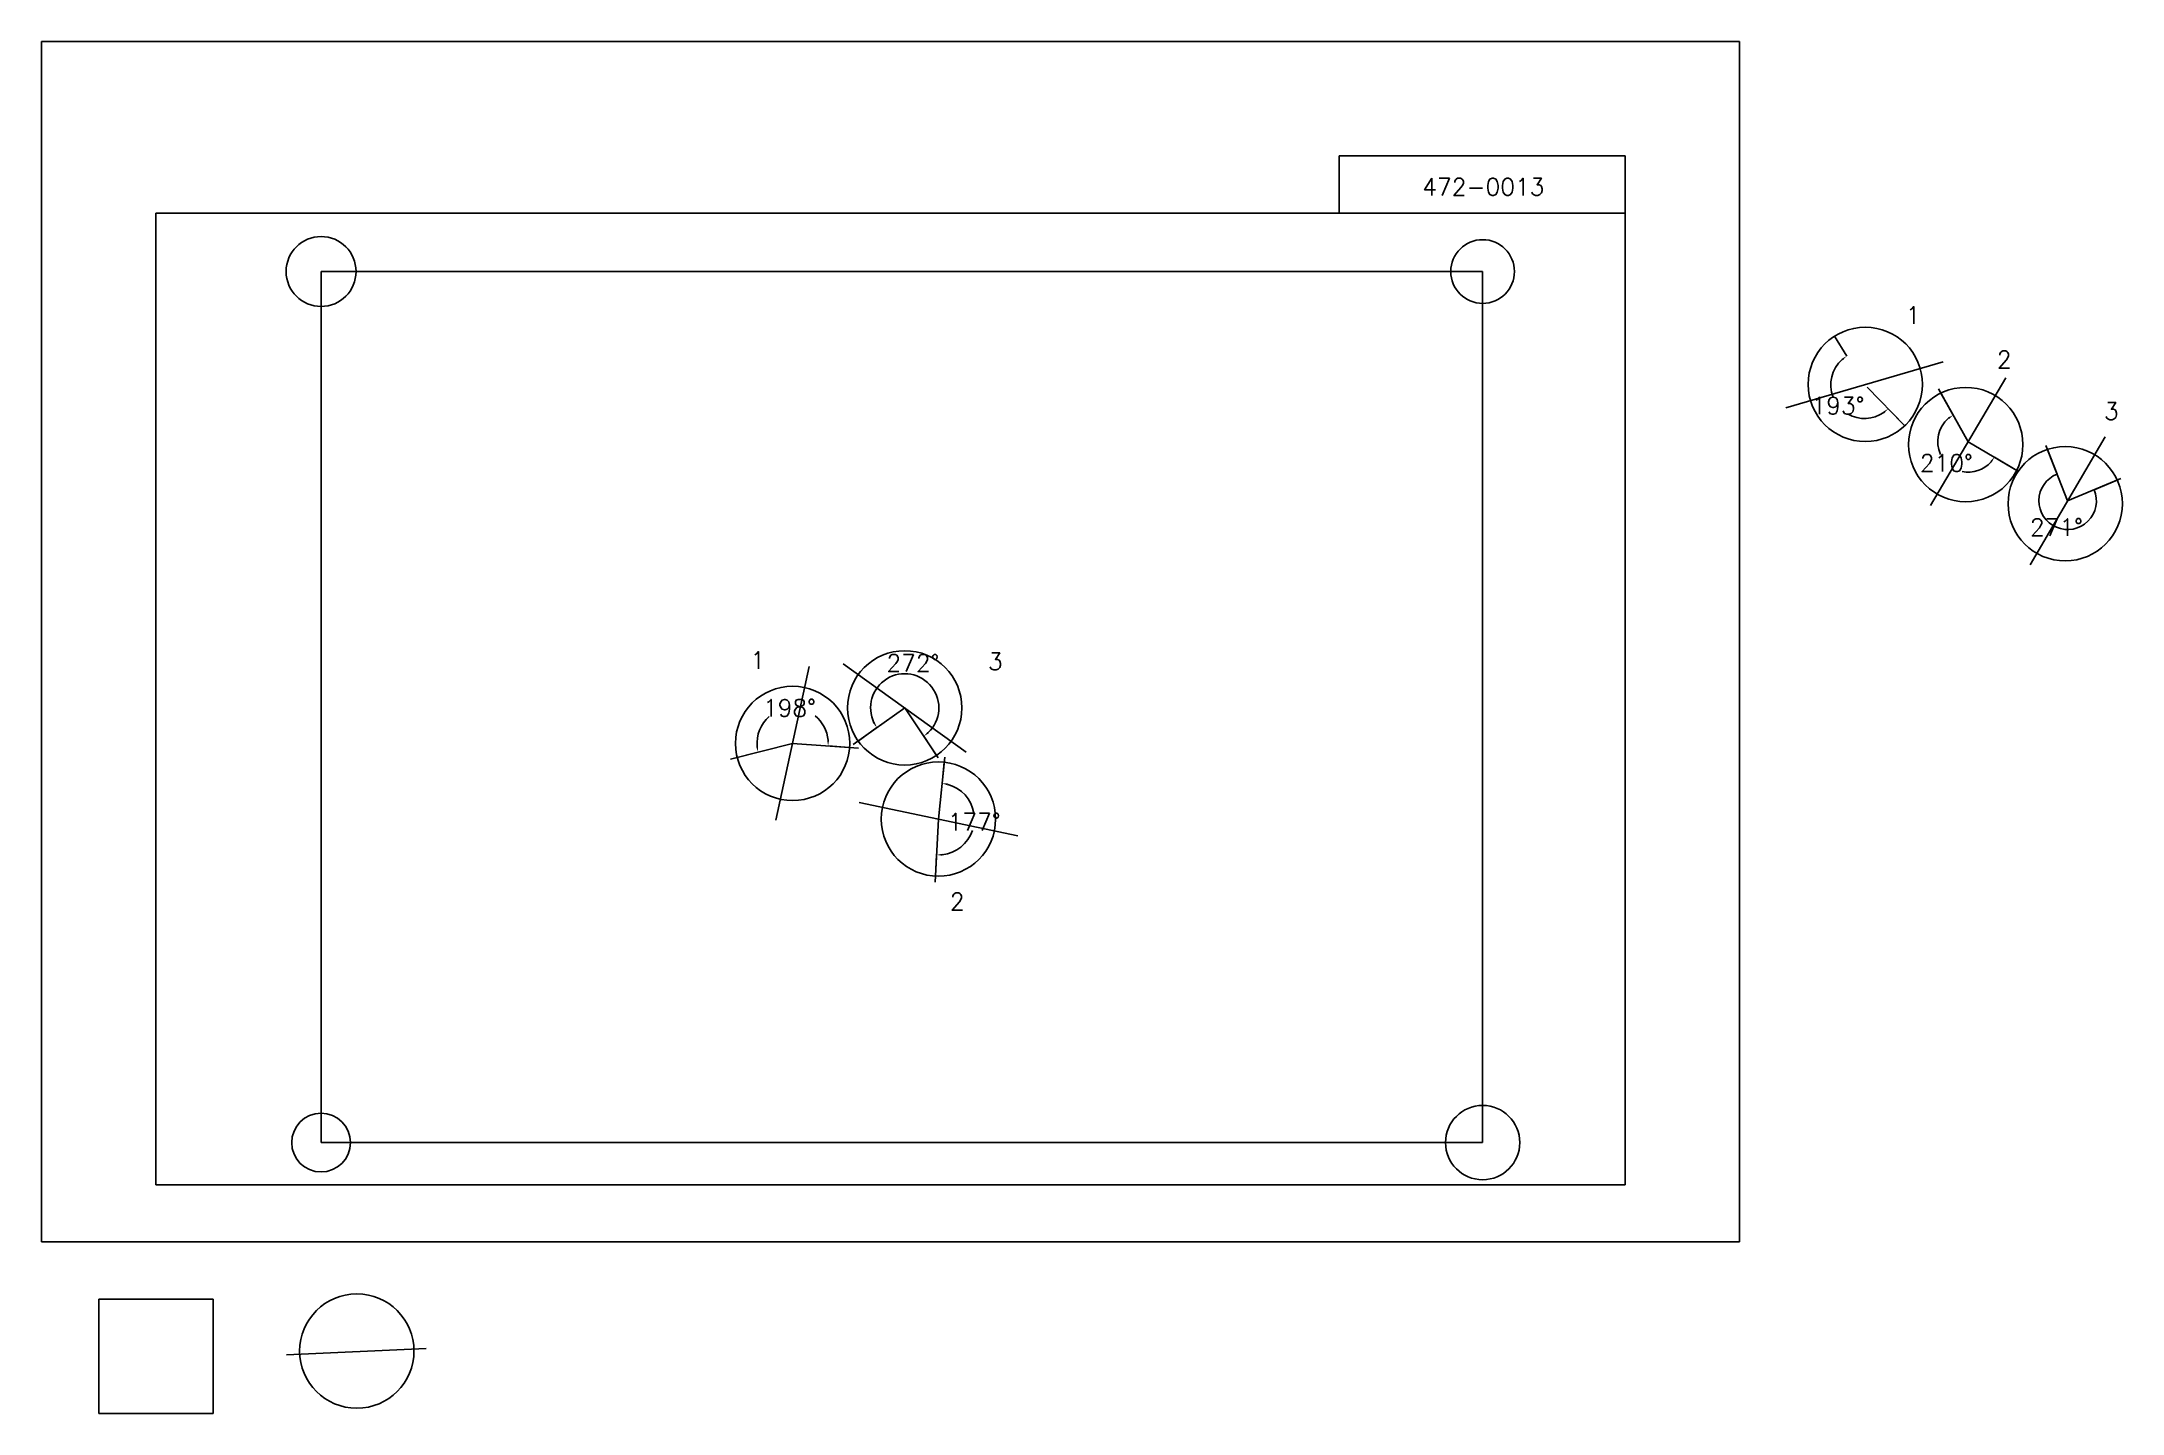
# Model space of a CAD drawing. Extents: x 0 to 1819984, y -150000 to 1050000.
import ezdxf

# ---------------------------------------------------------------- set-up
doc = ezdxf.new("R2010")
doc.units = 0
doc.header["$MEASUREMENT"] = 0
doc.layers.get('0').update_dxf_attribs({"linetype": 'CONTINUOUS'})
doc.layers.get('Defpoints').update_dxf_attribs({"linetype": 'CONTINUOUS'})
for name, color, linetype in [('_0-0_', 7, 'CONTINUOUS'), ('_0-1_V-nasSTD', 7, 'CONTINUOUS'), ('_0-2_番号', 7, 'CONTINUOUS'), ('ADD_LINE', 7, 'CONTINUOUS'), ('文字', 7, 'CONTINUOUS')]:
    doc.layers.add(name, color=color, linetype=linetype)
doc.layers.add('位置合わせ用', color=7, linetype='CONTINUOUS', plot=False)
doc.styles.get("Standard").update_dxf_attribs({"font": 'txt', "height": 15000, "bigfont": 'bigfont.shx'})
doc.dimstyles.get("Standard").update_dxf_attribs({"dimtxt": 0.18, "dimasz": 0.18, "dimexe": 0.18, "dimexo": 0.0625, "dimgap": 0.09, "dimtad": 0, "dimtih": 1, "dimtoh": 1, "dimdec": 4, "dimzin": 0, "dimdsep": 46, "dimtxsty": 'Standard', "dimcen": 0.09, "dimadec": 0, "dimazin": 0, "dimtfac": 1, "dimtdec": 4, "dimtofl": 0, "dimtmove": 0, "dimatfit": 3, "dimfxl": 1, "dimtolj": 1, "dimtzin": 0, "dimarcsym": 0})
picture_1 = doc.add_image_def('image1.jpg', size_in_pixel=(800, 600))

# ---------------------------------------------------------------- blocks, each defined once
blk = doc.blocks.new('-000-CCURVE_ORG002')
at = {"layer": '_0-0_', "color": 5, "linetype": 'Continuous'}
for p, q in [((30, -10), (10, -10)), ((10, -10), (10, -30)), ((30, -30), (30, -10)), ((10, -30), (30, -30))]:
    blk.add_line(p, q, dxfattribs=at)
blk = doc.blocks.new('-008-$$ATRU$$11$$背景色$$色$$0_0_0')
at = {"layer": '_0-2_番号'}
blk.add_blockref('-000-CCURVE_ORG002', (0, 0), dxfattribs=at)
blk = doc.blocks.new('*D27')
at = {"color": 0, "linetype": 'Continuous', "lineweight": -2}
for p, q in [((1568104, 792245), (1578880, 774840)), ((1629640, 714000), (1615070, 728792))]:
    blk.add_line(p, q, dxfattribs=at)
for start, end in [(131.496881, 201.309321), (240.743794, 304.832348)]:
    blk.add_arc((1594392, 749786), 29468, start, end, dxfattribs=at)
at = {"color": 0}
for points in [[(1575365, 771189), (1574370, 772526), (1578880, 774841)], [(1611756, 724957), (1610691, 726240), (1615070, 728792)]]:
    blk.add_solid(points, dxfattribs=at)
at = {"layer": 'Defpoints', "color": 0}
for p in [(1568104, 792245), (1565088, 746690), (1594392, 749786), (1629640, 714000)]:
    blk.add_point(p, dxfattribs=at)
at = {"color": 0, "linetype": 'Continuous', "insert": (1571223, 731578), "char_height": 15000, "attachment_point": 5}
blk.add_mtext('\\A1;193%%d', dxfattribs=at)
blk = doc.blocks.new('*D28')
at = {"color": 0, "linetype": 'Continuous', "lineweight": -2}
for p, q in [((1661270, 742552), (1672046, 723311)), ((1727583, 674939), (1708054, 686470))]:
    blk.add_line(p, q, dxfattribs=at)
for start, end in [(130.005432, 204.698825), (258.553097, 318.68482)]:
    blk.add_arc((1685082, 700035), 26678, start, end, dxfattribs=at)
at = {"color": 0}
for points in [[(1668405, 719784), (1667458, 721156), (1672046, 723311)], [(1705795, 681933), (1704445, 682911), (1708054, 686470)]]:
    blk.add_solid(points, dxfattribs=at)
at = {"layer": 'Defpoints', "color": 0}
for p in [(1661270, 742552), (1658755, 695717), (1685082, 700035), (1727583, 674939)]:
    blk.add_point(p, dxfattribs=at)
at = {"color": 0, "linetype": 'Continuous', "insert": (1666003, 681387), "char_height": 15000, "attachment_point": 5}
blk.add_mtext('\\A1;210%%d', dxfattribs=at)
blk = doc.blocks.new('*D31')
at = {"layer": 'ADD_LINE', "color": 0, "linetype": 'Continuous', "lineweight": -2}
for p, q in [((1754468, 693292), (1762933, 671691)), ((1815520, 666412), (1795295, 657972))]:
    blk.add_line(p, q, dxfattribs=at)
blk.add_arc((1772102, 648293), 25131, 111.399612, 22.651687, dxfattribs=at)
at = {"layer": 'ADD_LINE', "color": 0}
for points in [[(1762933, 671691), (1762933, 671692), (1762933, 671692)], [(1795295, 657972), (1795295, 657972), (1795295, 657972)]]:
    blk.add_solid(points, dxfattribs=at)
at = {"layer": 'Defpoints', "color": 0}
for p in [(1754468, 693293), (1815520, 666412), (1772102, 648293), (1781612, 625030)]:
    blk.add_point(p, dxfattribs=at)
at = {"layer": 'ADD_LINE', "color": 0, "linetype": 'Continuous', "insert": (1762293, 625154), "char_height": 15000, "attachment_point": 5}
blk.add_mtext('\\A1;271%%d', dxfattribs=at)
blk = doc.blocks.new('*D129')
at = {"color": 0, "linetype": 'Continuous', "lineweight": -2}
for p, q in [((608386, 423850), (626659, 428460)), ((706736, 432453), (687941, 433820))]:
    blk.add_line(p, q, dxfattribs=at)
for start, end in [(130.933964, 184.953638), (5.044294, 50.576336)]:
    blk.add_arc((656868, 436080), 31155, start, end, dxfattribs=at)
at = {"color": 0}
for points in [[(687069, 438813), (688736, 438826), (687941, 433820)], [(625007, 433252), (626650, 433529), (626658, 428460)]]:
    blk.add_solid(points, dxfattribs=at)
at = {"layer": 'Defpoints', "color": 0}
for p in [(671520, 463575), (608386, 423850), (656868, 436080), (706736, 432453)]:
    blk.add_point(p, dxfattribs=at)
at = {"color": 0, "linetype": 'Continuous', "insert": (654153, 467117), "char_height": 15000, "attachment_point": 5}
blk.add_mtext('\\A1;198%%d', dxfattribs=at)
blk = doc.blocks.new('*D130')
at = {"color": 0, "linetype": 'Continuous', "lineweight": -2}
for p, q in [((714180, 438183), (730595, 449860)), ((782792, 425651), (771564, 442377))]:
    blk.add_line(p, q, dxfattribs=at)
blk.add_arc((754924, 467165), 29856, 313.480263, 205.817949, dxfattribs=at)
at = {"color": 0}
for points in [[(727331, 453738), (728766, 454587), (730595, 449859)], [(774947, 446152), (775988, 444851), (771564, 442377)]]:
    blk.add_solid(points, dxfattribs=at)
at = {"layer": 'Defpoints', "color": 0}
for p in [(779561, 484028), (754924, 467165), (714180, 438183), (782792, 425651)]:
    blk.add_point(p, dxfattribs=at)
at = {"color": 0, "linetype": 'Continuous', "insert": (762085, 506372), "char_height": 15000, "attachment_point": 5}
blk.add_mtext('\\A1;272%%d', dxfattribs=at)
blk = doc.blocks.new('*D131')
at = {"color": 0, "linetype": 'Continuous', "lineweight": -2}
for p, q in [((789476, 419635), (787587, 401130)), ((781743, 319964), (782731, 338539))]:
    blk.add_line(p, q, dxfattribs=at)
for start, end in [(9.294559, 75.038431), (276.088772, 341.565826)]:
    blk.add_arc((784399, 369894), 31399, start, end, dxfattribs=at)
at = {"color": 0}
for points in [[(792656, 401048), (792355, 399409), (787587, 401130)], [(787707, 339504), (787752, 337838), (782731, 338539)]]:
    blk.add_solid(points, dxfattribs=at)
at = {"layer": 'Defpoints', "color": 0}
for p in [(789476, 419635), (784399, 369894), (810439, 352348), (781743, 319964)]:
    blk.add_point(p, dxfattribs=at)
at = {"color": 0, "linetype": 'Continuous', "insert": (815704, 367465), "char_height": 15000, "attachment_point": 5}
blk.add_mtext('\\A1;177%%d', dxfattribs=at)

msp = doc.modelspace()

# ---------------------------------------------------------------- linework, layer by layer
at = {"layer": '_0-1_V-nasSTD', "color": 7, "linetype": 'Continuous'}
for p, q in [((1485000, 1050000), (0, 1050000)), ((0, 1050000), (0, 0)), ((1485000, 1050000), (0, 1050000)), ((0, 1050000), (0, 0)), ((1485000, 0), (1485000, 1050000)), ((1485000, 0), (1485000, 1050000)), ((1135000, 950000), (1135000, 900000)), ((1135000, 950000), (1385000, 950000)), ((1385000, 950000), (1385000, 900000)), ((1385000, 900000), (100000, 900000)), ((100000, 900000), (100000, 50000)), ((1385000, 50000), (1385000, 900000)), ((100000, 50000), (1385000, 50000)), ((0, 0), (1485000, 0)), ((0, 0), (1485000, 0))]:
    msp.add_line(p, q, dxfattribs=at)
at = {"layer": 'ADD_LINE', "color": 1, "linetype": 'Continuous'}
for p, q in [((1525489.26411, 729736.80972), (1663294.76411, 769835.80972)), ((1652183.75, 644122.25), (1717980.25, 755947.75)), ((1739204, 592380), (1805000.5, 704205.5)), ((642306.75, 368792.5), (671428.25, 503368.5)), ((701093.45168, 505772.71347), (808754.45168, 428556.71347)), ((714965.375, 384470.75), (853832.625, 355316.25)), ((214262.32302, -98799.56876), (336470.78129, -93322.43898))]:
    msp.add_line(p, q, dxfattribs=at)
at = {"layer": 'ADD_LINE', "color": 5, "linetype": 'Continuous'}
for p, q in [((1596753.25, 747633.75), (1629814.8632, 713821.27417)), ((1685082, 700035), (1659184.32722, 746275.9796)), ((1685082, 700035), (1729204.75, 673981.25)), ((1772102.25, 648292.75), (1753088.25, 696812.75)), ((1772102.25, 648292.75), (1818728.75, 667751.25)), ((754923.95168, 467164.71347), (709807, 435072.5)), ((754923.95168, 467164.71347), (784287.5, 423423.5)), ((656867.5, 436080.5), (602499.5, 422365)), ((656867.5, 436080.5), (714396, 431895.5)), ((784399, 369893.5), (789935, 424129.5)), ((784399, 369893.5), (781463.5, 314704))]:
    msp.add_line(p, q, dxfattribs=at)
at = {"layer": 'ADD_LINE', "color": 5, "linetype": 'ByBlock'}
for centre in [(1595122.531, 750173.16957), (1682964.15392, 697503.40947), (1769984.40392, 645761.15947), (754923.95168, 467164.71347), (656867.5, 436080.5), (784399, 369893.5), (275704.61091, -95468.83904)]:
    msp.add_circle(centre, 50000, dxfattribs=at)
at = {"layer": '位置合わせ用', "color": 5, "linetype": 'Continuous'}
for centre, radius in [((244424.4, 848880.595), 30579.2687), ((1260424.4, 848880.595), 27848.33235), ((244424.4, 86880.595), 25672.78835), ((1260424.4, 86880.595), 32483.49996)]:
    msp.add_circle(centre, radius, dxfattribs=at)

# ---------------------------------------------------------------- block references
at = {"layer": '_0-0_', "xscale": 5000, "yscale": 5000, "zscale": 5000}
msp.add_blockref('-008-$$ATRU$$11$$背景色$$色$$0_0_0', (0, 0), dxfattribs=at)

# ---------------------------------------------------------------- texts
at = {"layer": '文字', "linetype": 'Continuous'}
msp.add_text('472-0013', height=15000, dxfattribs=at).set_placement((1207698.06436, 915464.91089))
at = {"layer": '文字', "color": 5, "linetype": 'Continuous'}
for s, p in [('1', (1630487.25, 803200.25)), ('2', (1710202.25, 764419.75)), ('3', (1803921.25, 719176.25)), ('1', (619894, 501384.5)), ('3', (827799, 500307.5)), ('2', (794405, 290248))]:
    msp.add_text(s, height=15000, dxfattribs=at).set_placement(p)

# ---------------------------------------------------------------- dimensions: what is measured, and where the dimension line sits
at = {"color": 5, "linetype": 'Continuous'}
for base, center, p1, p2, picture, middle in [((1565087.53393, 746690.32692), (1594392.01411, 749786.30972), (1568104.28301, 792244.70716), (1629640.37756, 713999.72255), '*D27', (1571223.47133, 731577.62241)), ((1658755.37189, 695717.29916), (1685082, 700035), (1661270.03834, 742551.88724), (1727582.99975, 674938.86655), '*D28', (1666003.1859, 681387.40657)), ((779560.97165, 484028.08399), (754923.95168, 467164.71347), (714180.04479, 438183.09772), (782792.02896, 425651.21844), '*D130', (762085.0477, 506371.68278)), ((671520.15841, 463575.28438), (656867.5, 436080.5), (608386.3981, 423850.09695), (706735.72129, 432452.75886), '*D129', (654152.68178, 467117.46713)), ((810438.5371, 352347.79761), (784399, 369893.5), (789476.24042, 419635.04832), (781743.28075, 319964.07826), '*D131', (815704.11267, 367464.69677))]:
    dim = msp.add_angular_dim_3p(base=base, center=center, p1=p1, p2=p2, dimstyle='Standard', override={"dimasz": 5000, "dimtmove": 2}, dxfattribs=at)
    dim.commit()
    dim.dimension.update_dxf_attribs({"geometry": picture, "text_midpoint": middle})
at = {"layer": 'ADD_LINE', "color": 5, "linetype": 'Continuous'}
dim = msp.add_angular_dim_3p(base=(1781611.89489, 625030.08669), center=(1772102.25, 648292.75), p1=(1754467.74397, 693292.55187), p2=(1815520.42476, 666412.32907), dimstyle='Standard', override={"dimtmove": 2}, dxfattribs=at)
dim.commit()
dim.dimension.update_dxf_attribs({"geometry": '*D31', "text_midpoint": (1762292.86514, 625154.49351)})

# ---------------------------------------------------------------- pictures from other files: only their frames are drawn
image = msp.add_image(picture_1, insert=(244424.4, 86880.595), size_in_units=(1016000, 762000), dxfattribs=at)
image.dxf.flags = 7

doc.saveas('drawing.dxf')
